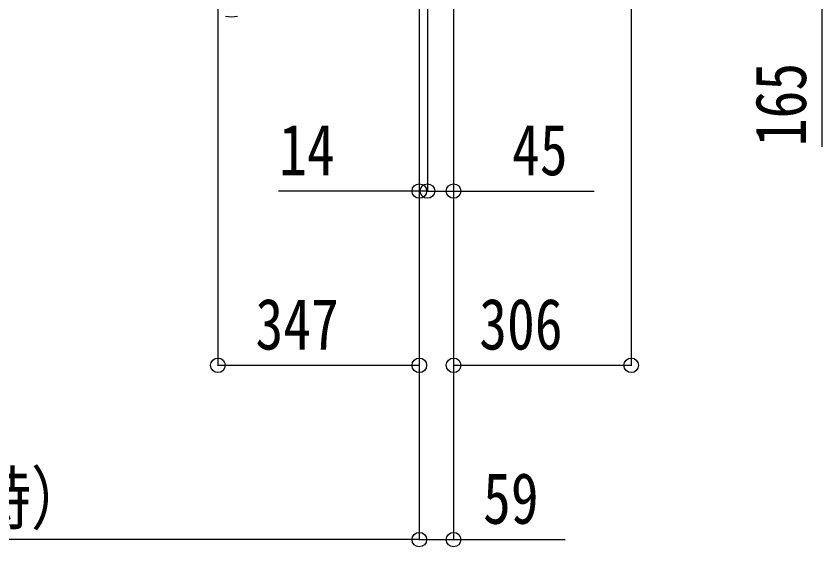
# Model space of a CAD drawing. Units: millimetres, scale not verified. Extents: x -16820 to 16820, y -11880 to 11880.
# Drawn here: x -4213 to -2825, y 7790 to 8703 of the extents above; entities that cross this region are included whole.
import ezdxf
from ezdxf.enums import TextEntityAlignment as Align

# ---------------------------------------------------------------- set-up
doc = ezdxf.new("R2010")
doc.units = ezdxf.units.MM
doc.header["$LTSCALE"] = 50
doc.layers.add('0-3_YKK_13', color=4, linetype='Continuous')
doc.layers.add('0-5_YKK_D', color=6, linetype='Continuous')
doc.styles.add('ＭＳ ゴシック', font='')
doc.styles.get('ＭＳ ゴシック').set_extended_font_data('MS Gothic')

msp = doc.modelspace()

# ---------------------------------------------------------------- linework, layer by layer
at = {"layer": '0-3_YKK_13'}
for end in [281.97738, 281.94644]:
    msp.add_arc((-3841.92, 8752), 50, 258.05356, end, dxfattribs=at)
at = {"layer": '0-5_YKK_D'}
for p, q in [((-3153.42, 8960.5), (-3153.42, 8101.01)), ((-3865.42, 8768.5), (-3865.42, 8101.01)), ((-3518.42, 8768.5), (-3518.42, 7801.01)), ((-3518.42, 8768.5), (-3518.42, 7801.01)), ((-3518.42, 8768.5), (-3518.42, 8101.01)), ((-3518.42, 8768.5), (-3518.42, 8401.01)), ((-3504.42, 8747.5), (-3504.42, 8401.01)), ((-3459.42, 8754.5), (-3459.42, 7801.01)), ((-3504.42, 8697), (-3504.42, 8401.01)), ((-3459.42, 8697), (-3459.42, 8401.01)), ((-3459.42, 8697), (-3459.42, 8101.01)), ((-3865.42, 8102.01), (-3518.42, 8102.01)), ((-3459.42, 8102.01), (-3153.42, 8102.01)), ((-3518.42, 7802.01), (-5379.42, 7802.01))]:
    msp.add_line(p, q, dxfattribs=at)
for points in [[(-2824.92, 8912.5), (-2824.92, 8747.5), (-2824.92, 8478.3)], [(-3504.42, 8402.01), (-3518.42, 8402.01), (-3760.82, 8402.01)], [(-3504.42, 8402.01), (-3459.42, 8402.01), (-3217.02, 8402.01)], [(-3518.42, 7802.01), (-3459.42, 7802.01), (-3267.02, 7802.01)]]:
    msp.add_lwpolyline(points, dxfattribs=at)
for centre in [(-3518.42, 8402.01), (-3504.42, 8402.01), (-3504.42, 8402.01), (-3459.42, 8402.01), (-3865.42, 8102.01), (-3518.42, 8102.01), (-3459.42, 8102.01), (-3153.42, 8102.01), (-3518.42, 7802.01), (-3518.42, 7802.01), (-3459.42, 7802.01)]:
    msp.add_circle(centre, 12.5, dxfattribs=at)

# ---------------------------------------------------------------- texts
at = {"layer": '0-5_YKK_D', "style": 'ＭＳ ゴシック', "width": 0.8}
msp.add_text('165', height=87.98, rotation=90, dxfattribs=at).set_placement((-2825.72, 8479.1), align=Align.BOTTOM_LEFT)
for s, p in [('14', (-3760.02, 8402.81)), ('45', (-3358.62, 8402.81)), ('347', (-3800.72, 8102.81)), ('306', (-3415.22, 8102.81)), ('K=1861（180°回転収納時）', (-5229.72, 7802.81)), ('59', (-3408.62, 7802.81))]:
    msp.add_text(s, height=87.98, dxfattribs=at).set_placement(p, align=Align.BOTTOM_LEFT)

doc.saveas('drawing.dxf')
